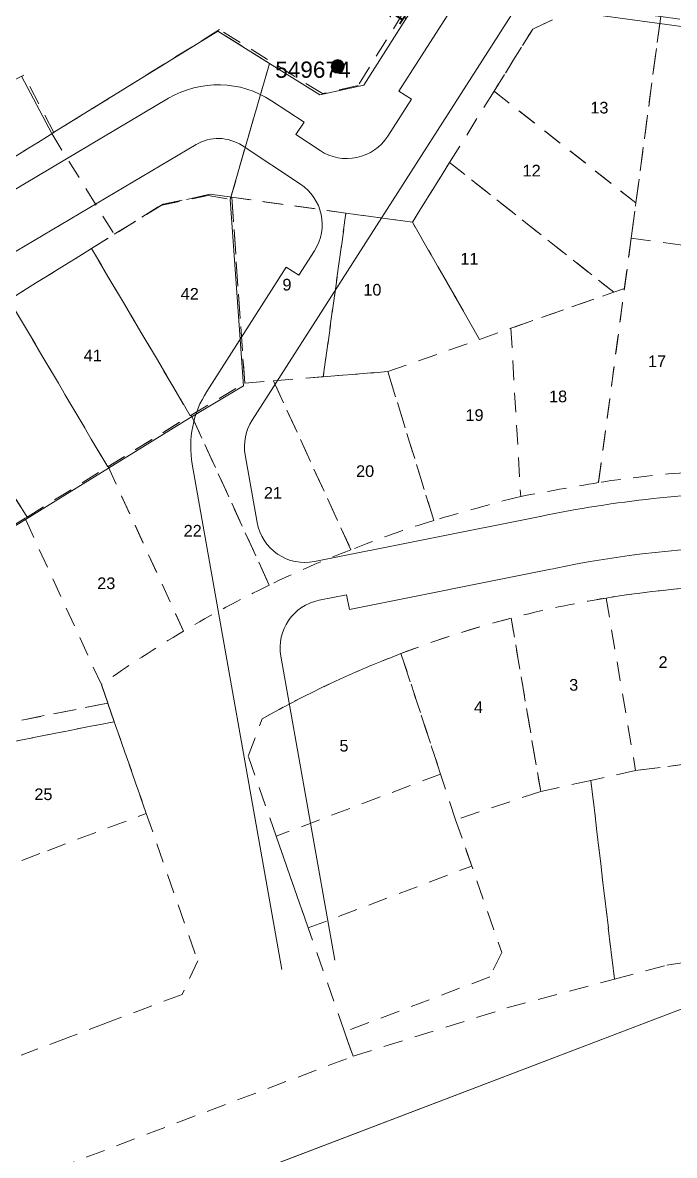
# Model space of a CAD drawing. Header units: metres. Extents: x 308278 to 310511, y 6271134 to 6272874.
# Drawn here: x 308769.8 to 308870.5, y 6271636.5 to 6271811.5 of the extents above; entities that cross this region are included whole.
import ezdxf
from ezdxf.enums import TextEntityAlignment as Align

# ---------------------------------------------------------------- set-up
doc = ezdxf.new("R2010")
doc.units = ezdxf.units.M
doc.linetypes.add('Dash', pattern=[5, 3, -2])
doc.linetypes.add('DASHED', pattern=[19.05, 12.7, -6.35])
doc.layers.get('0').update_dxf_attribs({"color": 6})
for name, color, linetype, lineweight in [('_User_LV_Exist', 5, 'Continuous', 35), ('Cadastre Developer_SP_EXT', 98, 'Continuous', 15), ('Cadastre Easements_SP_EXT', 58, 'DASHED', 15), ('Cadastre Land Parcels_SP_EXT', 118, 'Continuous', 15), ('Cadastre Roads_SP_EXT', 218, 'Continuous', 15)]:
    doc.layers.add(name, color=color, linetype=linetype, lineweight=lineweight)
doc.layers.add('Cadastre Roads_SP_NEW', color=214, linetype='Continuous', lineweight=15, transparency=0.8)
doc.layers.add('SupportsOH_SP_TR_HV_LV_SL_EXT', color=7, linetype='Continuous')
doc.layers.add('SupportsUG_SP_LV_EXT', color=7, linetype='Continuous')
doc.styles.add('iecARIAL', font='arial.ttf', dxfattribs={"height": 2})
doc.styles.add('POLE_LABEL', font='arial.ttf', dxfattribs={"height": 2})
doc.styles.get("Standard").update_dxf_attribs({"font": 'arial.ttf'})

# ---------------------------------------------------------------- blocks, each defined once
blk = doc.blocks.new('PILLAR_EXT')
blk.add_hatch(color=256).paths.add_polyline_path([(-2.5, 1), (-2.5, -1), (2.5, -1), (2.5, 1)])
for p, q in [((-2.5, 0), (2.5, 0)), ((0, 1), (0, -1))]:
    blk.add_line(p, q)
at = {"ltscale": 10}
blk.add_line((2.5, 0), (-2.5, 0), dxfattribs=at)
blk.add_lwpolyline([(-2.5, -1), (-1.25, -1), (1.25, -1), (2.5, -1), (2.5, 1), (-2.5, 1)], close=True)
at = {"width": 0.9, "flags": 8}
blk.add_attdef('ASSET_NUM', text='', height=2, rotation=90, dxfattribs=at).set_placement((-2, 4), align=Align.MIDDLE_LEFT)
for tag, p, flags in [('OWNED_BY', (0, -0.2), 9), ('STATE', (0, -0.4), 9), ('SUPPORT_TYPE', (0, -0.6), 9), ('STREETNAME', (0, -1.8), 9), ('USAGE', (0, -0.8), 9), ('LEGEND', (0, -1), 9), ('LOCATION', (0, -1.2), 9), ('NOTES', (0, -1.4), 9), ('PARENT', (0, -1.6), 9), ('SUBURB', (0, -2), 1)]:
    blk.add_attdef(tag, p, '', height=0.2, dxfattribs=dict(flags=flags))
blk = doc.blocks.new('POLE_EXT')
blk.add_hatch(color=256).paths.add_polyline_path([(-1, 0, 1), (1, 0, 1)])
blk.add_lwpolyline([(-1, 0, 1), (1, 0, 1)], format="xyb", close=True)
at = {"flags": 8}
blk.add_attdef('pNumber', text='', height=2, dxfattribs=at).set_placement((2.5, 2.5), align=Align.MIDDLE_CENTER)
at = {"style": 'POLE_LABEL', "flags": 9}
for tag, p in [('STRUCTURE_PLANT_NUMBER', (1.35, 0.03)), ('STREET_CODE', (1.35, -0.2))]:
    blk.add_attdef(tag, text='', height=0.2, dxfattribs=at).set_placement(p, align=Align.MIDDLE_LEFT)
at = {"flags": 9}
for tag, p in [('OWNED_BY', (1.35, -0.4)), ('SPECIAL_USE', (1.35, -0.8)), ('STATE', (1.35, -1)), ('cLV', (1.35, -1.4)), ('hDepth', (1.35, -1.6)), ('hDia', (1.35, -1.8)), ('PARENT', (1.35, -0.6)), ('USAGE', (1.35, -1.2)), ('cHV', (1.35, -2)), ('cLinedev', (1.35, -3.4)), ('LBRACKET', (1.35, -2.2)), ('LExisting', (1.35, -2.4)), ('LANTNUMBER', (1.35, -2.6)), ('LOther', (1.35, -2.8)), ('LRemove', (1.35, -3)), ('LEGEND', (1.35, -3.2)), ('LOCATION', (1.35, -3.6)), ('pExisting', (1.35, -3.8)), ('pFooting', (1.35, -4.4)), ('pNew', (1.35, -4.6)), ('pRelocate', (1.35, -5)), ('pRemove', (1.35, -5.2)), ('PFNUMBER', (1.35, -4)), ('NEWPFNUMBER', (1.35, -4.2)), ('pReplace', (1.35, -5.4)), ('pStay', (1.35, -5.6)), ('pType', (1.35, -5.8)), ('cspan', (1.35, -6)), ('STREETNAME', (1.35, -6.2)), ('SUBURB', (1.35, -6.4)), ('OPERATED_BY', (1.36, -7.01)), ('NOTES', (1.35, -6.6)), ('MAINTAINED_BY', (1.36, -6.81))]:
    blk.add_attdef(tag, text='', height=0.2, dxfattribs=at).set_placement(p, align=Align.MIDDLE_LEFT)
at = {"flags": 1}
blk.add_attdef('Z', (1.35, -7.33), '', height=0.2, dxfattribs=at)

msp = doc.modelspace()

# ---------------------------------------------------------------- linework, layer by layer
at = {"layer": 'Cadastre Developer_SP_EXT', "linetype": 'Dash'}
msp.add_lwpolyline([(308767.685, 6271768.707), (308780.431, 6271776.622), (308791.326, 6271783.385), (308791.484, 6271783.483), (308795.085, 6271784.215), (308798.766, 6271784.997), (308802.109, 6271784.535), (308819.742, 6271782.1), (308830.014, 6271780.681), (308835.763, 6271789.913), (308842.634, 6271800.949), (308848.603, 6271810.534), (308856.168, 6271814.08), (308831.301, 6271817.367), (308821.627, 6271801.832), (308816.117, 6271800.552), (308800.222, 6271810.448), (308774.616, 6271794.551), (308706.214, 6271752.086)], dxfattribs=at)
for points in [[(308868.382, 6271812.464), (308856.168, 6271814.08), (308848.603, 6271810.534), (308842.634, 6271800.949), (308846.586, 6271797.833), (308864.543, 6271783.678), (308868.382, 6271812.464)], [(308881.27, 6271810.76), (308868.382, 6271812.464), (308867.676, 6271807.166), (308863.818, 6271778.23), (308876.696, 6271776.453), (308881.27, 6271810.76)], [(308842.765, 6271800.846), (308842.634, 6271800.949), (308835.763, 6271789.913), (308839.71, 6271786.793), (308861.117, 6271769.869), (308862.78, 6271770.454), (308863.818, 6271778.23), (308864.543, 6271783.678), (308842.765, 6271800.846)], [(308835.763, 6271789.913), (308830.014, 6271780.681), (308832.837, 6271775.758), (308840.391, 6271762.582), (308845.233, 6271764.284), (308861.117, 6271769.869), (308835.763, 6271789.913)], [(308802.109, 6271784.535), (308798.766, 6271784.997), (308791.405, 6271783.434), (308780.431, 6271776.622), (308795.689, 6271750.783), (308795.847, 6271750.88), (308804.099, 6271755.813), (308802.109, 6271784.535)], [(308819.742, 6271782.1), (308802.109, 6271784.535), (308804.099, 6271755.813), (308808.548, 6271756.172), (308816.248, 6271756.794), (308819.742, 6271782.1)], [(308830.014, 6271780.681), (308819.742, 6271782.1), (308819.058, 6271777.147), (308816.248, 6271756.794), (308826.224, 6271757.601), (308840.391, 6271762.582), (308830.014, 6271780.681)], [(308780.431, 6271776.622), (308767.685, 6271768.707), (308782.941, 6271742.868), (308795.689, 6271750.783), (308780.431, 6271776.622)], [(308767.685, 6271768.707), (308754.647, 6271760.614), (308770.47, 6271735.125), (308782.941, 6271742.868), (308767.685, 6271768.707)], [(308754.647, 6271760.614), (308743.303, 6271753.572), (308759.128, 6271728.084), (308770.47, 6271735.125), (308754.647, 6271760.614)], [(308770.157, 6271734.931), (308759.128, 6271728.084), (308753.446, 6271724.559), (308759.826, 6271701.812), (308782.951, 6271706.351), (308781.951, 6271709.215), (308770.157, 6271734.931)], [(308753.446, 6271724.559), (308747.232, 6271720.701), (308739.688, 6271716.017), (308736.151, 6271707.282), (308734.049, 6271693.695), (308783.949, 6271703.491), (308782.951, 6271706.351), (308759.826, 6271701.812), (308753.446, 6271724.559)], [(308788.892, 6271689.326), (308783.949, 6271703.491), (308750.916, 6271697.006), (308756.18, 6271676.947), (308760.297, 6271678.505), (308773.61, 6271683.543), (308788.892, 6271689.326)], [(308836.691, 6271688.322), (308834.368, 6271695.399), (308808.978, 6271685.789), (308813.921, 6271671.622), (308839.182, 6271681.181), (308836.691, 6271688.322)], [(308857.593, 6271694.411), (308849.837, 6271692.704), (308836.691, 6271688.322), (308843.848, 6271667.809), (308841.979, 6271664.063), (308819.524, 6271655.565), (308820.843, 6271651.787), (308844.612, 6271659.247), (308861.228, 6271663.697), (308857.593, 6271694.411)]]:
    msp.add_lwpolyline(points, close=True, dxfattribs=at)
for points in [[(308774.616, 6271794.551), (308769.975, 6271803.407), (308748.406, 6271792.738), (308748.406, 6271792.738, 0.0775552), (308706.214, 6271752.086)], [(308876.696, 6271776.453), (308863.818, 6271778.23), (308858.779, 6271740.444), (308858.779, 6271740.444, -0.0186833), (308872.099, 6271741.992)], [(308862.78, 6271770.454), (308845.233, 6271764.284), (308846.749, 6271738.314), (308846.749, 6271738.314, -0.0056046), (308858.779, 6271740.444)], [(308846.749, 6271738.314, 0.0087295), (308833.308, 6271734.592), (308833.308, 6271734.592), (308826.224, 6271757.601), (308845.233, 6271764.284)], [(308833.308, 6271734.592, 0.0232038), (308820.526, 6271730.054), (308820.526, 6271730.054), (308808.548, 6271756.172), (308826.224, 6271757.601)], [(308820.526, 6271730.054, 0.024883), (308807.901, 6271724.597), (308807.901, 6271724.597), (308795.849, 6271750.877), (308804.099, 6271755.813), (308808.548, 6271756.172)], [(308807.901, 6271724.597, 0.020941), (308794.66, 6271717.486), (308794.66, 6271717.486), (308783.002, 6271742.907), (308795.689, 6271750.783), (308795.849, 6271750.877)], [(308794.66, 6271717.486, 0.0211284), (308781.951, 6271709.215), (308781.951, 6271709.215), (308770.157, 6271734.931), (308770.47, 6271735.125), (308783.002, 6271742.907)], [(308882.91, 6271724.708, 0.0030352), (308880.948, 6271724.658), (308880.948, 6271724.658, 0.0032862), (308878.857, 6271724.576), (308878.857, 6271724.576), (308875.49, 6271699.322), (308873.264, 6271697.086), (308864.503, 6271695.933), (308857.593, 6271694.411), (308861.228, 6271663.697), (308869.351, 6271665.873), (308875.184, 6271666.773)], [(308878.857, 6271724.576, 0.0291964), (308859.96, 6271722.608), (308859.96, 6271722.608), (308864.503, 6271695.933), (308873.264, 6271697.086), (308875.49, 6271699.322)], [(308864.503, 6271695.933), (308857.593, 6271694.411), (308849.837, 6271692.704), (308845.273, 6271719.494), (308845.273, 6271719.494, -0.023223), (308859.96, 6271722.608)], [(308849.837, 6271692.704), (308836.691, 6271688.322), (308834.368, 6271695.399), (308828.251, 6271714.026), (308828.251, 6271714.026, -0.0276621), (308845.273, 6271719.494)], [(308834.368, 6271695.399), (308808.978, 6271685.789), (308804.66, 6271698.163), (308806.803, 6271703.945), (308806.803, 6271703.945, -0.0366891), (308828.251, 6271714.026)]]:
    msp.add_lwpolyline(points, format="xyb", close=True, dxfattribs=at)
for points in [[(308872.099, 6271741.992, 0.0186833), (308858.779, 6271740.444), (308858.779, 6271740.444, 0.0056046), (308846.749, 6271738.314), (308846.749, 6271738.314, 0.0087295), (308833.308, 6271734.592), (308833.308, 6271734.592, 0.0232038), (308820.526, 6271730.054), (308820.526, 6271730.054, 0.024883), (308807.901, 6271724.597), (308807.901, 6271724.597, 0.020941), (308794.66, 6271717.486), (308794.66, 6271717.486, 0.0211284), (308781.951, 6271709.215), (308781.951, 6271709.215), (308782.951, 6271706.351), (308783.949, 6271703.491), (308788.892, 6271689.326), (308796.84, 6271666.546), (308794.416, 6271661.353), (308782.88, 6271656.988), (308776.808, 6271654.689), (308769.567, 6271651.948)], [(308746.874, 6271623.795), (308820.843, 6271651.787), (308819.524, 6271655.565), (308813.921, 6271671.622), (308808.978, 6271685.789), (308804.66, 6271698.163), (308806.803, 6271703.945), (308806.803, 6271703.945, -0.0644168), (308845.273, 6271719.494), (308845.273, 6271719.494, -0.0236203), (308859.96, 6271722.608), (308859.96, 6271722.608, -0.0326371), (308880.948, 6271724.658)]]:
    msp.add_lwpolyline(points, format="xyb", dxfattribs=at)
at = {"layer": 'Cadastre Easements_SP_EXT', "linetype": 'Dash'}
msp.add_lwpolyline([(308807.927, 6271805.225), (308799.95, 6271810.22), (308774.285, 6271794.37), (308783.935, 6271778.821), (308791.072, 6271783.251), (308798.433, 6271784.813), (308801.878, 6271784.212), (308807.927, 6271805.225)], close=True, dxfattribs=at)
at = {"layer": 'Cadastre Land Parcels_SP_EXT', "linetype": 'Continuous'}
for points in [[(308769.618, 6271803.269), (308774.285, 6271794.37), (308799.95, 6271810.22), (308807.927, 6271805.225), (308815.688, 6271800.366), (308822.491, 6271801.868), (308828.97, 6271812.006), (308828.97, 6271812.006), (308827.979, 6271819.129), (308789.184, 6271870.46), (308752.803, 6271851.774)], [(308758.842, 6271727.742), (308795.486, 6271750.374), (308803.916, 6271755.388), (308801.878, 6271784.212), (308807.927, 6271805.225), (308807.927, 6271805.225), (308799.95, 6271810.22), (308774.285, 6271794.37), (308769.618, 6271803.269)]]:
    msp.add_lwpolyline(points, dxfattribs=at)
for points in [[(308894.387, 6271807.862), (308831.761, 6271816.372), (308828.97, 6271812.006), (308822.491, 6271801.868), (308815.688, 6271800.366), (308807.927, 6271805.225), (308801.878, 6271784.212), (308803.916, 6271755.388), (308795.486, 6271750.374), (308758.842, 6271727.742), (308759.995, 6271677.959), (308733.946, 6271668.196), (308730.866, 6271648.094), (308724.899, 6271630.763), (308716.868, 6271633.567), (308714.655, 6271629.971), (308718.44, 6271622.413), (308748.448, 6271612.102), (308874.356, 6271660.134), (308883.009, 6271723.956), (308885.447, 6271741.931), (308889.839, 6271774.322), (308894.387, 6271807.862)], [(308755.559, 6271548.37), (308908.868, 6271606.914), (309196.163, 6271716.614), (309151.633, 6271766.124), (308907.526, 6271672.815), (308874.356, 6271660.134), (308727.589, 6271604.144), (308755.559, 6271548.37)]]:
    msp.add_lwpolyline(points, close=True, dxfattribs=at)
at = {"layer": 'Cadastre Roads_SP_EXT', "linetype": 'Continuous'}
msp.add_lwpolyline([(308831.761, 6271816.372), (308894.387, 6271807.862), (308904.858, 6271806.446), (308910.41, 6271805.696), (308925.187, 6271803.699), (308940.078, 6271801.686), (308955.037, 6271799.664), (308969.814, 6271797.666), (308995.428, 6271794.203), (308997.079, 6271814.014)], dxfattribs=at)
at = {"layer": 'Cadastre Roads_SP_NEW'}
for p, q in [((308805.245, 6271750.069), (308847.196, 6271815.659)), ((308837.775, 6271816.333), (308827.931, 6271800.943)), ((308712.812, 6271752.668), (308792.348, 6271799.833)), ((308808.253, 6271799.456), (308813.268, 6271796.151)), ((308829.869, 6271799.704), (308826.205, 6271793.975)), ((308829.869, 6271799.704), (308827.931, 6271800.943)), ((308812.002, 6271794.23), (308813.268, 6271796.151)), ((308812.002, 6271794.23), (308815.759, 6271791.754)), ((308717.046, 6271745.529), (308796.581, 6271792.694)), ((308803.686, 6271792.525), (308812.698, 6271786.586)), ((308814.889, 6271776.283), (308812.464, 6271772.492)), ((308810.526, 6271773.731), (308798.253, 6271754.541)), ((308812.464, 6271772.492), (308810.526, 6271773.731)), ((308809.832, 6271665.171), (308796.005, 6271743.274)), ((308806.026, 6271734.284), (308804.178, 6271744.721)), ((308849.767, 6271735.207), (308814.88, 6271728.237)), ((308851.394, 6271727.068), (308820.27, 6271720.85)), ((308819.82, 6271723.106), (308815.603, 6271722.263)), ((308819.82, 6271723.106), (308820.27, 6271720.85)), ((308818.005, 6271666.618), (308809.687, 6271713.601))]:
    msp.add_line(p, q, dxfattribs=at)
for centre, radius, start, end in [((308799.999, 6271786.931), 15, 56.61218, 120.66826), ((308799.999, 6271786.931), 6.7, 56.61218, 120.66826), ((308819.887, 6271798.016), 7.5, 236.61218, 327.39694), ((308808.57, 6271780.324), 7.5, 327.39694, 56.61218), ((308811.563, 6271746.028), 15.8, 147.39694, 190.03963), ((308811.563, 6271746.028), 7.5, 147.39694, 190.03963), ((308886.156, 6271561.564), 177.415, 90.43323, 101.8253), ((308813.411, 6271735.592), 7.5, 190.03963, 281.29839), ((308886.156, 6271561.564), 169.115, 90.82996, 101.8253), ((308817.072, 6271714.908), 7.5, 101.29839, 190.03963)]:
    msp.add_arc(centre, radius, start, end, dxfattribs=at)

# ---------------------------------------------------------------- block references
at = {"layer": '_User_LV_Exist'}
ref = msp.add_blockref('PILLAR_EXT', (308831.933, 6271817.932), dxfattribs=dict(at, rotation=129.3341919320247))
ref.add_attrib('ASSET_NUM', '134812', dxfattribs={"layer": '0', "height": 2.5, "rotation": 56.32969, "style": 'iecARIAL'}).set_placement((308833.433, 6271821.432), align=Align.MIDDLE_RIGHT)
at = {"layer": 'SupportsOH_SP_TR_HV_LV_SL_EXT'}
ref = msp.add_blockref('POLE_EXT', (308818.464, 6271804.76), dxfattribs=at)
ref.add_attrib('ASSET_NUM', '549674', dxfattribs={"layer": '0', "height": 2.5, "style": 'POLE_LABEL'}).set_placement((308820.464, 6271805.51), align=Align.TOP_RIGHT)
at = {"layer": 'SupportsUG_SP_LV_EXT'}
ref = msp.add_blockref('PILLAR_EXT', (308831.933, 6271817.932), dxfattribs=dict(at, rotation=129.3341919320247))
ref.add_attrib('ASSET_NUM', '134812', dxfattribs={"layer": '0', "height": 2.5, "rotation": 56.32969, "style": 'iecARIAL'}).set_placement((308833.433, 6271821.432), align=Align.MIDDLE_RIGHT)

# ---------------------------------------------------------------- texts
at = {"layer": 'Cadastre Developer_SP_EXT'}
for s, p in [('13', (308857.507, 6271797.491)), ('12', (308847.041, 6271787.759)), ('11', (308837.422, 6271774.138)), ('9', (308809.93, 6271770.134)), ('42', (308794.219, 6271768.716)), ('10', (308822.431, 6271769.346)), ('41', (308779.222, 6271759.196)), ('17', (308866.412, 6271758.29)), ('18', (308851.127, 6271752.866)), ('19', (308838.218, 6271749.976)), ('20', (308821.312, 6271741.317)), ('21', (308807.063, 6271737.955)), ('22', (308794.666, 6271732.103)), ('23', (308781.314, 6271723.983)), ('2', (308868.05, 6271711.802)), ('3', (308854.241, 6271708.284)), ('4', (308839.51, 6271704.817)), ('5', (308818.741, 6271698.881)), ('25', (308771.599, 6271691.378))]:
    msp.add_text(s, height=1.8, dxfattribs=at).set_placement(p)

doc.saveas('drawing.dxf')
